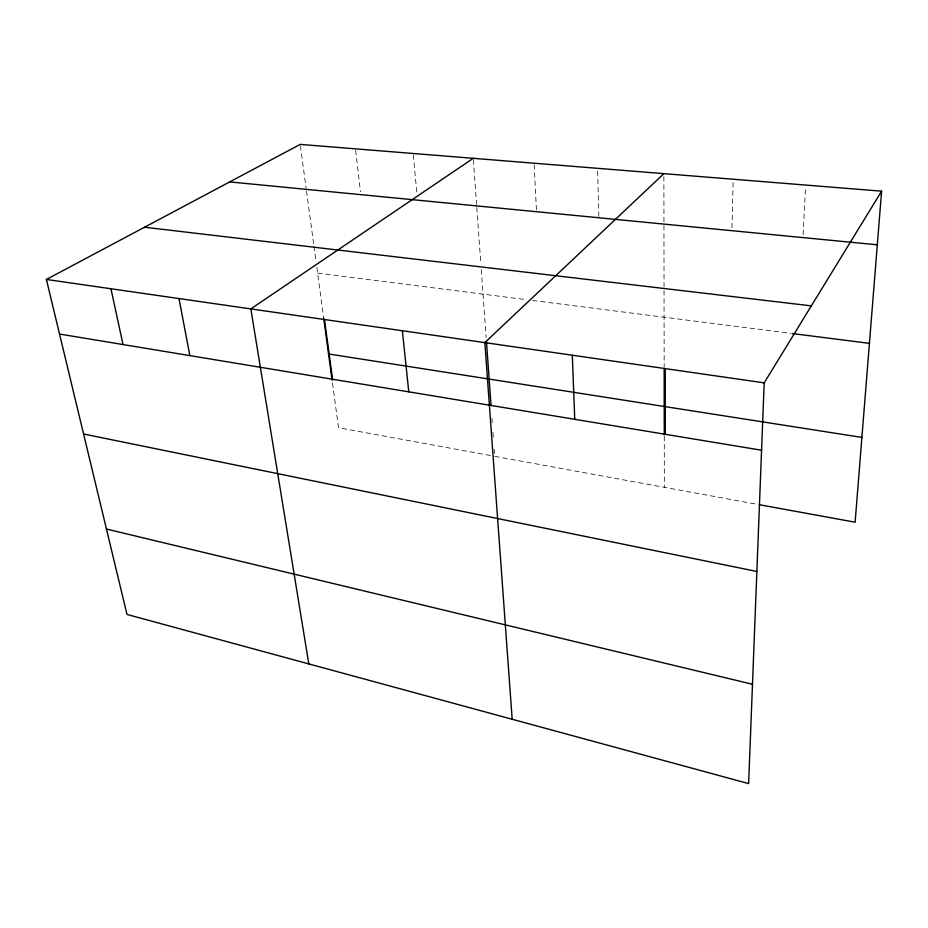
<?xml version="1.0" encoding="UTF-8"?>
<svg xmlns="http://www.w3.org/2000/svg" width="928" height="928" viewBox="0 0 928 928"><rect width="100%" height="100%" fill="white"/><g stroke="black" fill="none" stroke-linecap="round" stroke-linejoin="round"><path stroke-width="0.7" stroke-dasharray="4.64 3.48" d="M731.983 227.87L733.132 180.658M803.103 234.772L805.585 186.482M317.596 273.099L526.826 299.732M532.475 300.452L790.865 333.349M490.436 455.52L338.523 427.75L332.294 381.686M494.705 456.309L757.874 504.426M300.382 145.8L306.101 188.059M306.484 190.89L313.757 244.714M313.954 246.14L316.065 261.742M316.831 267.415L323.733 318.432M355.679 150.278L360.47 191.887M413.285 154.906L416.881 193.175M473.361 159.767L476.586 204.543M476.795 207.431L480.843 263.819M481.261 269.596L486.144 337.34M491.968 418.308L492.269 422.53M492.977 432.378L493.383 438.004M494.195 449.268L494.496 453.49M534.168 164.639L536.442 210.354M597.655 171.146L598.838 216.421M663.88 176.54L663.949 222.697M663.949 225.574L664.158 366.885M664.262 436.241L664.344 487.328"/><path stroke-width="1.39" d="M881.6 191.168L764.185 382.858L748.629 783.603L126.997 614.44L46.4 279.456L300.196 144.397L881.6 191.168L855.117 522.209L759.278 504.693M663.868 173.652L484.834 342.606L512.186 719.258M473.257 158.317L250.827 308.896L308.804 663.914M229.692 181.911L877.308 244.818M144.559 227.221L811.35 305.869M792.292 333.535L869.42 343.36M46.4 279.456L764.185 382.858M328.535 353.951L861.903 437.413M59.531 334.045L761.575 450.231M83.578 434.002L756.865 571.474M106.453 529.041L752.48 684.261M110.942 288.747L123.018 344.555M178.988 298.549L189.869 355.621M324.487 319.51L332.549 379.227M323.733 318.432L332.108 380.306M402.369 330.728L408.772 391.848M486.446 341.655L491.063 405.698M572.298 355.215L574.745 419.317M665.237 368.602L665.306 434.304M664.158 368.3L664.262 434.826"/></g></svg>
